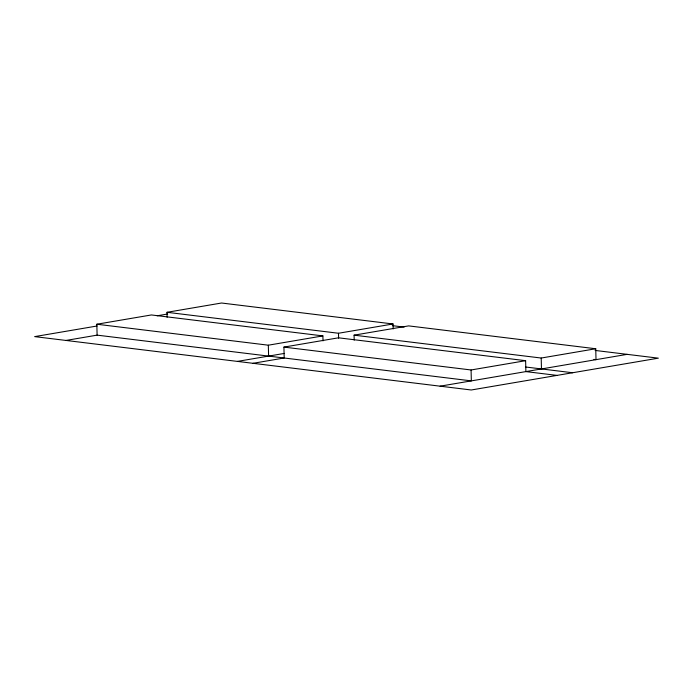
<?xml version="1.0" encoding="UTF-8"?>
<svg xmlns="http://www.w3.org/2000/svg" width="693" height="693" viewBox="0 0 693 693"><rect width="100%" height="100%" fill="white"/><g stroke="black" fill="none" stroke-linecap="round" stroke-linejoin="round"><path stroke-width="1.04" d="M627.182 354.348L471.344 380.881L97.107 335.135L96.838 324.229L151.403 314.951L322.895 335.906L323.016 340.869M167.117 317.255L166.996 312.3L221.561 303.014L393.052 323.977L393.174 328.932M97.107 325.996L34.65 336.616L471.257 389.986L658.35 358.16L595.114 350.433M157.164 315.783L167.749 313.981M65.922 340.445L97.107 335.135M96.838 324.229L268.33 345.192L322.895 335.906M166.996 312.3L338.487 333.255L393.052 323.977M253.006 363.305L284.191 358.004L283.922 347.098L338.487 337.812L525.623 360.689L525.883 371.595L557.007 375.398M354.201 340.124L354.08 335.161L408.653 325.883L595.746 348.752L596.015 359.658L593.875 359.398M237.413 361.399L284.338 353.421M283.922 347.098L471.075 369.975L525.623 360.689M354.08 335.161L541.207 358.038L595.746 348.752M440.098 386.174L471.344 380.881L471.075 369.975M392.351 325.649L404.14 327.087M525.433 366.978L572.6 372.747M541.207 358.038L541.467 368.945M338.487 333.255L338.608 338.219M268.33 345.192L268.598 356.098"/></g></svg>
